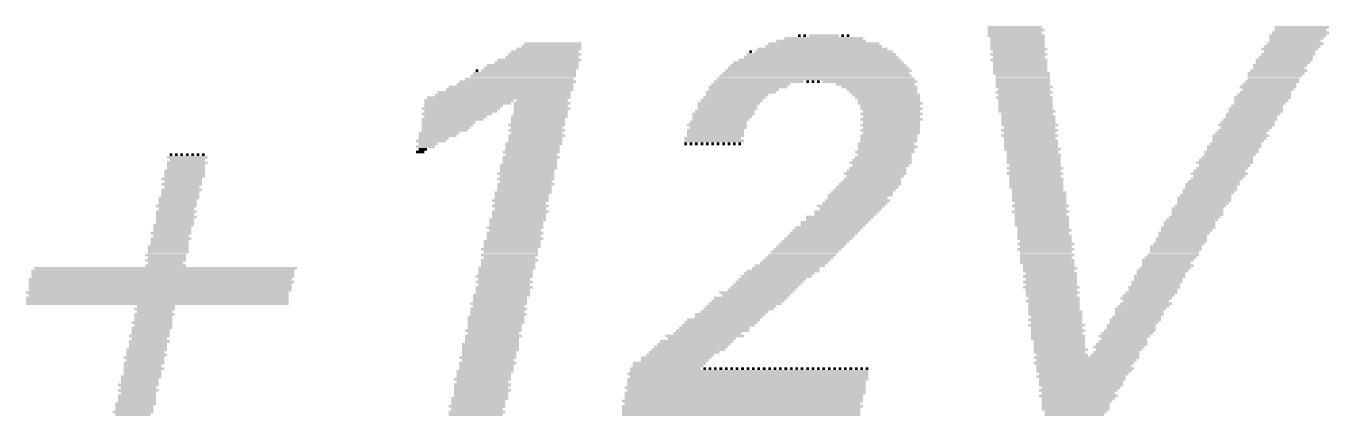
# Model space of a CAD drawing. Extents: x 3 to 114, y 9 to 132.
# Drawn here: x 15.44 to 22.77, y 75.55 to 77.74 of the extents above; entities that cross this region are included whole.
import ezdxf

# ---------------------------------------------------------------- set-up
doc = ezdxf.new("R2010")
doc.units = 0
doc.layers.add('254', color=53, linetype='CONTINUOUS')

# ---------------------------------------------------------------- blocks, each defined once
blk = doc.blocks.new('RECT')
blk.add_solid([(-0.5, -0.5), (0.5, -0.5), (-0.5, 0.5), (0.5, 0.5)])

msp = doc.modelspace()

# ---------------------------------------------------------------- block references
at = {"layer": '254', "yscale": 0.0152}
for p, xscale in [((21.0007, 77.7367), 0.3048), ((21.0083, 77.7215), 0.32), ((21.0007, 77.7062), 0.3048), ((22.6085, 77.7062), 0.32), ((22.6085, 77.7215), 0.2896), ((22.6162, 77.7367), 0.3048), ((18.3947, 77.63), 0.3353), ((18.4023, 77.6453), 0.32), ((19.9263, 77.63), 0.6553), ((19.9263, 77.6453), 0.6248), ((19.9111, 77.6605), 0.5029), ((19.9263, 77.6757), 0.442), ((19.7891, 77.691), 0.0152), ((19.8196, 77.691), 0.0152), ((19.9263, 77.691), 0.1676), ((20.033, 77.691), 0.0152), ((20.0635, 77.691), 0.0152), ((21.0083, 77.691), 0.32), ((21.016, 77.6757), 0.3048), ((21.016, 77.6605), 0.3048), ((21.016, 77.6453), 0.3048), ((21.016, 77.63), 0.3048), ((22.5628, 77.63), 0.32), ((22.5781, 77.6453), 0.32), ((22.5933, 77.691), 0.32), ((22.5857, 77.6757), 0.3048), ((22.5781, 77.6605), 0.2896), ((18.3261, 77.5538), 0.4724), ((18.3413, 77.5691), 0.4115), ((18.3566, 77.5843), 0.4115), ((18.3566, 77.5995), 0.381), ((18.3794, 77.6148), 0.3658), ((19.9034, 77.5538), 0.9144), ((19.9111, 77.5691), 0.8687), ((19.9111, 77.5843), 0.8382), ((19.5148, 77.5995), 0.0152), ((19.9263, 77.5995), 0.7772), ((19.9187, 77.6148), 0.7315), ((21.0236, 77.6148), 0.32), ((21.0236, 77.5843), 0.32), ((21.0236, 77.5538), 0.32), ((21.0236, 77.5995), 0.2896), ((21.0236, 77.5691), 0.2896), ((22.5171, 77.5538), 0.32), ((22.5247, 77.5691), 0.3048), ((22.5476, 77.6148), 0.32), ((22.54, 77.5843), 0.3048), ((22.5476, 77.5995), 0.2896), ((18.2423, 77.4776), 0.5791), ((17.9756, 77.4929), 0.0152), ((18.2651, 77.4929), 0.5334), ((18.2804, 77.5081), 0.5334), ((18.288, 77.5233), 0.5182), ((18.3109, 77.5386), 0.4724), ((19.8806, 77.4776), 1.0516), ((19.8958, 77.4929), 1.0516), ((19.8958, 77.5081), 1.0211), ((19.8958, 77.5233), 0.9906), ((19.8958, 77.5386), 0.9601), ((21.0312, 77.5386), 0.3048), ((21.0312, 77.5233), 0.3048), ((21.0312, 77.5081), 0.3048), ((21.0312, 77.4929), 0.3048), ((21.0388, 77.4776), 0.32), ((22.4714, 77.4776), 0.32), ((22.4866, 77.4929), 0.32), ((22.4942, 77.5233), 0.3048), ((22.4866, 77.5081), 0.2896), ((22.5095, 77.5386), 0.3048), ((18.1889, 77.4167), 0.6553), ((18.2042, 77.4319), 0.6553), ((18.2118, 77.4471), 0.6096), ((18.2347, 77.4624), 0.5944), ((19.5148, 77.4167), 0.442), ((19.5605, 77.4319), 0.5029), ((19.8806, 77.4471), 1.1125), ((19.8806, 77.4624), 1.082), ((19.8349, 77.4319), 0.0152), ((19.8653, 77.4319), 0.0152), ((19.8958, 77.4319), 0.0152), ((20.1854, 77.4319), 0.5334), ((20.2159, 77.4167), 0.442), ((21.0464, 77.4624), 0.3048), ((21.0464, 77.4471), 0.3048), ((21.0464, 77.4319), 0.3048), ((21.0464, 77.4167), 0.3048), ((22.4333, 77.4167), 0.3048), ((22.4485, 77.4319), 0.3048), ((22.4561, 77.4471), 0.2896), ((22.4638, 77.4624), 0.3048), ((18.0975, 77.3405), 0.8077), ((18.1204, 77.3557), 0.762), ((18.128, 77.3709), 0.7468), ((18.1585, 77.3862), 0.7163), ((18.1661, 77.4014), 0.701), ((19.4234, 77.3405), 0.3505), ((19.4615, 77.3709), 0.3962), ((19.4386, 77.3557), 0.3505), ((19.4996, 77.4014), 0.442), ((19.4767, 77.3862), 0.3962), ((20.2387, 77.4014), 0.4267), ((20.254, 77.3862), 0.3962), ((20.2616, 77.3709), 0.381), ((20.2768, 77.3557), 0.381), ((20.2844, 77.3405), 0.3658), ((21.0541, 77.4014), 0.32), ((21.0541, 77.3709), 0.32), ((21.0541, 77.3405), 0.32), ((21.0541, 77.3862), 0.2896), ((21.0541, 77.3557), 0.2896), ((22.3952, 77.3405), 0.32), ((22.4028, 77.3557), 0.3048), ((22.4104, 77.3709), 0.2896), ((22.4257, 77.4014), 0.32), ((22.4257, 77.3862), 0.2896), ((17.8841, 77.2795), 0.442), ((17.9222, 77.31), 0.4877), ((17.8994, 77.2947), 0.442), ((17.8841, 77.2643), 0.4115), ((17.9299, 77.3252), 0.5029), ((18.3413, 77.31), 0.32), ((18.3337, 77.2947), 0.3048), ((18.3413, 77.2795), 0.32), ((18.3337, 77.2643), 0.3048), ((18.3413, 77.3252), 0.2896), ((19.37, 77.2643), 0.3353), ((19.3929, 77.31), 0.3505), ((19.3853, 77.2947), 0.3353), ((19.3853, 77.2795), 0.3353), ((19.4081, 77.3252), 0.3505), ((20.2997, 77.31), 0.3658), ((20.2921, 77.3252), 0.3505), ((20.2997, 77.2947), 0.3353), ((20.3073, 77.2795), 0.3505), ((20.3073, 77.2643), 0.32), ((21.0617, 77.3252), 0.3048), ((21.0617, 77.31), 0.3048), ((21.0617, 77.2947), 0.3048), ((21.0617, 77.2795), 0.3048), ((21.0693, 77.2643), 0.32), ((22.3571, 77.2795), 0.3048), ((22.3571, 77.2643), 0.3048), ((22.3647, 77.2947), 0.2896), ((22.3799, 77.31), 0.2896), ((22.3876, 77.3252), 0.3048), ((17.8079, 77.1881), 0.2896), ((17.8613, 77.249), 0.3962), ((17.8384, 77.2185), 0.3505), ((17.8156, 77.2033), 0.3048), ((17.8537, 77.2338), 0.3505), ((18.3109, 77.1881), 0.32), ((18.3261, 77.2338), 0.32), ((18.3185, 77.2185), 0.3048), ((18.3185, 77.2033), 0.3048), ((18.3337, 77.249), 0.3048), ((19.3243, 77.1881), 0.3353), ((19.3319, 77.2033), 0.32), ((19.3624, 77.249), 0.3505), ((19.3548, 77.2338), 0.3353), ((19.3472, 77.2185), 0.32), ((20.3073, 77.249), 0.3505), ((20.3073, 77.2185), 0.3505), ((20.2997, 77.1881), 0.3353), ((20.3073, 77.2338), 0.32), ((20.3073, 77.2033), 0.32), ((21.0693, 77.249), 0.2896), ((21.0769, 77.2338), 0.3048), ((21.0769, 77.2185), 0.3048), ((21.0769, 77.2033), 0.3048), ((21.0845, 77.1881), 0.32), ((22.3037, 77.1881), 0.32), ((22.3114, 77.2033), 0.3048), ((22.3266, 77.2185), 0.3048), ((22.3418, 77.249), 0.3048), ((22.3342, 77.2338), 0.2896), ((17.7622, 77.1423), 0.2286), ((17.7546, 77.1271), 0.2134), ((17.7317, 77.1119), 0.1676), ((17.8003, 77.1728), 0.2743), ((17.7927, 77.1576), 0.2591), ((18.3032, 77.1119), 0.3048), ((18.3109, 77.1576), 0.32), ((18.3109, 77.1271), 0.32), ((18.3109, 77.1728), 0.2896), ((18.3109, 77.1423), 0.2896), ((19.3015, 77.1119), 0.32), ((19.3167, 77.1576), 0.32), ((19.3167, 77.1423), 0.32), ((19.3167, 77.1271), 0.32), ((19.3319, 77.1728), 0.32), ((20.2997, 77.1576), 0.3353), ((20.2921, 77.1271), 0.32), ((20.2921, 77.1119), 0.32), ((20.3073, 77.1728), 0.32), ((20.3073, 77.1423), 0.32), ((21.0845, 77.1576), 0.32), ((21.0845, 77.1271), 0.32), ((21.0845, 77.1728), 0.2896), ((21.0845, 77.1423), 0.2896), ((21.0845, 77.1119), 0.2896), ((22.2656, 77.1119), 0.3048), ((22.2733, 77.1271), 0.32), ((22.2733, 77.1423), 0.2896), ((22.2885, 77.1576), 0.2896), ((22.3037, 77.1728), 0.2896), ((17.7165, 77.0966), 0.1676), ((17.686, 77.0661), 0.1067), ((17.6555, 77.0357), 0.0457), ((17.7013, 77.0814), 0.1067), ((17.6708, 77.0509), 0.0457), ((18.2804, 77.0357), 0.32), ((18.2956, 77.0814), 0.32), ((18.288, 77.0661), 0.3048), ((18.288, 77.0509), 0.3048), ((18.3032, 77.0966), 0.3048), ((19.3091, 77.0966), 0.3353), ((19.1491, 77.0814), 0.0152), ((19.1795, 77.0814), 0.0152), ((19.21, 77.0814), 0.0152), ((19.2405, 77.0814), 0.0152), ((19.271, 77.0814), 0.0152), ((19.3015, 77.0814), 0.0152), ((19.3319, 77.0814), 0.0152), ((19.3624, 77.0814), 0.0152), ((19.3929, 77.0814), 0.0152), ((19.4234, 77.0814), 0.0152), ((19.4539, 77.0814), 0.0152), ((20.2692, 77.0357), 0.3353), ((20.2768, 77.0814), 0.32), ((20.2844, 77.0661), 0.3353), ((20.2768, 77.0509), 0.32), ((20.2921, 77.0966), 0.32), ((21.0922, 77.0966), 0.3048), ((21.0922, 77.0814), 0.3048), ((21.0922, 77.0661), 0.3048), ((21.0998, 77.0509), 0.32), ((21.0998, 77.0357), 0.2896), ((22.2199, 77.0357), 0.3048), ((22.2275, 77.0509), 0.2896), ((22.2352, 77.0661), 0.3048), ((22.2428, 77.0814), 0.2896), ((22.258, 77.0966), 0.2896), ((16.3449, 77.0052), 0.2286), ((16.3449, 76.9747), 0.2286), ((16.2535, 77.0204), 0.0152), ((16.3449, 76.9899), 0.1981), ((16.2839, 77.0204), 0.0152), ((16.3144, 77.0204), 0.0152), ((16.3449, 77.0204), 0.0152), ((16.3754, 77.0204), 0.0152), ((16.4059, 77.0204), 0.0152), ((16.4363, 77.0204), 0.0152), ((18.2804, 77.0052), 0.32), ((18.2728, 76.9899), 0.3048), ((18.2728, 76.9747), 0.3048), ((18.2804, 77.0204), 0.2896), ((20.2463, 76.9747), 0.3505), ((20.254, 76.9899), 0.3353), ((20.2616, 77.0052), 0.32), ((20.2692, 77.0204), 0.3048), ((21.1074, 77.0204), 0.3048), ((21.1074, 77.0052), 0.3048), ((21.1074, 76.9899), 0.3048), ((21.1074, 76.9747), 0.3048), ((22.1818, 76.9747), 0.32), ((22.1894, 76.9899), 0.3048), ((22.1971, 77.0052), 0.2896), ((22.2123, 77.0204), 0.2896), ((16.3297, 76.929), 0.2286), ((16.3297, 76.9137), 0.2286), ((16.3297, 76.8985), 0.2286), ((16.3373, 76.9595), 0.2134), ((16.3373, 76.9442), 0.2134), ((18.2499, 76.9137), 0.32), ((18.2651, 76.9595), 0.32), ((18.2651, 76.9442), 0.32), ((18.2575, 76.929), 0.3048), ((18.2575, 76.8985), 0.3048), ((20.2159, 76.9137), 0.3505), ((20.2235, 76.929), 0.3353), ((20.2159, 76.8985), 0.32), ((20.2311, 76.9442), 0.32), ((20.2463, 76.9595), 0.32), ((21.115, 76.9442), 0.32), ((21.115, 76.9137), 0.32), ((21.115, 76.9595), 0.2896), ((21.115, 76.929), 0.2896), ((21.115, 76.8985), 0.2896), ((22.1513, 76.9137), 0.32), ((22.1513, 76.929), 0.2896), ((22.1513, 76.8985), 0.2896), ((22.1666, 76.9442), 0.2896), ((22.1818, 76.9595), 0.2896), ((16.3144, 76.8833), 0.2286), ((16.3144, 76.8528), 0.2286), ((16.3144, 76.8223), 0.2286), ((16.322, 76.868), 0.2134), ((16.3144, 76.8375), 0.1981), ((18.2499, 76.8833), 0.32), ((18.2499, 76.8528), 0.32), ((18.2423, 76.8375), 0.3048), ((18.2423, 76.8223), 0.3048), ((18.2499, 76.868), 0.2896), ((20.1549, 76.8223), 0.3505), ((20.1701, 76.8375), 0.3505), ((20.1854, 76.8528), 0.3505), ((20.193, 76.868), 0.3353), ((20.2006, 76.8833), 0.32), ((21.1226, 76.8833), 0.3048), ((21.1226, 76.868), 0.3048), ((21.1226, 76.8528), 0.3048), ((21.1226, 76.8375), 0.3048), ((21.1303, 76.8223), 0.2896), ((22.098, 76.8223), 0.3048), ((22.1132, 76.8528), 0.3048), ((22.1056, 76.8375), 0.2896), ((22.1209, 76.868), 0.2896), ((22.1361, 76.8833), 0.2896), ((16.2992, 76.7766), 0.2286), ((16.2916, 76.7613), 0.2134), ((16.2916, 76.7461), 0.2134), ((16.3068, 76.8071), 0.2134), ((16.3068, 76.7918), 0.2134), ((18.2194, 76.7613), 0.32), ((18.227, 76.7918), 0.3048), ((18.227, 76.7766), 0.3048), ((18.2194, 76.7461), 0.2896), ((18.2347, 76.8071), 0.32), ((20.1016, 76.7461), 0.3658), ((20.1168, 76.7613), 0.3658), ((20.132, 76.7918), 0.3658), ((20.1168, 76.7766), 0.3353), ((20.1397, 76.8071), 0.3505), ((21.1379, 76.8071), 0.3048), ((21.1379, 76.7918), 0.3048), ((21.1379, 76.7766), 0.3048), ((21.1379, 76.7613), 0.3048), ((21.1455, 76.7461), 0.2896), ((22.0675, 76.7766), 0.3048), ((22.0675, 76.7613), 0.3048), ((22.0599, 76.7461), 0.2896), ((22.0751, 76.7918), 0.2896), ((22.0904, 76.8071), 0.2896), ((16.2839, 76.7309), 0.2286), ((16.2839, 76.7004), 0.2286), ((16.2763, 76.6851), 0.2134), ((16.2839, 76.6699), 0.2286), ((16.2839, 76.7156), 0.1981), ((18.2194, 76.7309), 0.32), ((18.2194, 76.7004), 0.32), ((18.2118, 76.6851), 0.3048), ((18.2118, 76.6699), 0.3048), ((18.2194, 76.7156), 0.2896), ((20.0177, 76.6699), 0.381), ((20.0558, 76.7004), 0.3658), ((20.0482, 76.6851), 0.3505), ((20.0787, 76.7309), 0.381), ((20.0787, 76.7156), 0.3505), ((21.1455, 76.7309), 0.32), ((21.1455, 76.7004), 0.32), ((21.1455, 76.7156), 0.2896), ((21.1455, 76.6851), 0.2896), ((21.1531, 76.6699), 0.3048), ((22.0142, 76.6699), 0.2896), ((22.0294, 76.7156), 0.2896), ((22.0294, 76.7004), 0.2896), ((22.0294, 76.6851), 0.2896), ((22.0447, 76.7309), 0.2896), ((16.2687, 76.6242), 0.2286), ((16.2611, 76.6089), 0.2134), ((16.2763, 76.6547), 0.2134), ((16.2763, 76.6394), 0.2134), ((18.1889, 76.6089), 0.32), ((18.2042, 76.6547), 0.32), ((18.1966, 76.6394), 0.3048), ((18.1966, 76.6242), 0.3048), ((19.9568, 76.6089), 0.381), ((19.9796, 76.6242), 0.3658), ((19.9873, 76.6394), 0.381), ((20.0101, 76.6547), 0.3658), ((21.1531, 76.6547), 0.3048), ((21.1531, 76.6394), 0.3048), ((21.1531, 76.6242), 0.3048), ((21.1607, 76.6089), 0.2896), ((21.9761, 76.6089), 0.3048), ((21.9837, 76.6394), 0.2896), ((21.9837, 76.6242), 0.2896), ((21.9989, 76.6547), 0.2896), ((16.2458, 76.5327), 0.2134), ((16.2535, 76.5785), 0.2286), ((16.2535, 76.548), 0.2286), ((16.2611, 76.5937), 0.2134), ((16.2535, 76.5632), 0.1981), ((18.1737, 76.5327), 0.32), ((18.1889, 76.5785), 0.32), ((18.1813, 76.5632), 0.3048), ((18.1889, 76.548), 0.32), ((18.1889, 76.5937), 0.2896), ((19.8806, 76.5327), 0.381), ((19.8958, 76.548), 0.381), ((19.9111, 76.5632), 0.381), ((19.9263, 76.5785), 0.381), ((19.9415, 76.5937), 0.381), ((21.1607, 76.5785), 0.2896), ((21.1684, 76.5937), 0.3048), ((21.1684, 76.5632), 0.3048), ((21.1684, 76.548), 0.3048), ((21.176, 76.5327), 0.2896), ((21.938, 76.548), 0.2896), ((21.938, 76.5327), 0.2896), ((21.9532, 76.5785), 0.2896), ((21.9456, 76.5632), 0.2743), ((21.9685, 76.5937), 0.2896), ((16.223, 76.4565), 0.2286), ((16.2382, 76.5023), 0.2286), ((16.2382, 76.487), 0.2286), ((16.2382, 76.4718), 0.2286), ((16.2458, 76.5175), 0.2134), ((18.1585, 76.487), 0.32), ((18.1585, 76.4565), 0.32), ((18.1737, 76.5175), 0.32), ((18.1737, 76.5023), 0.32), ((18.1661, 76.4718), 0.3048), ((19.8044, 76.4565), 0.381), ((19.8196, 76.4718), 0.381), ((19.8349, 76.487), 0.381), ((19.8501, 76.5023), 0.381), ((19.8653, 76.5175), 0.381), ((21.176, 76.5175), 0.32), ((21.176, 76.487), 0.32), ((21.176, 76.5023), 0.2896), ((21.176, 76.4718), 0.2896), ((21.1836, 76.4565), 0.3048), ((21.8923, 76.4565), 0.2896), ((21.9075, 76.5023), 0.2896), ((21.9075, 76.487), 0.2896), ((21.8999, 76.4718), 0.2743), ((21.9227, 76.5175), 0.2896), ((16.223, 76.3803), 1.4783), ((16.223, 76.4261), 0.2286), ((16.223, 76.3956), 0.2286), ((16.2306, 76.4413), 0.2134), ((16.223, 76.4108), 0.1981), ((18.1432, 76.3803), 0.32), ((18.1508, 76.4108), 0.3048), ((18.1508, 76.3956), 0.3048), ((18.1585, 76.4261), 0.32), ((18.1585, 76.4413), 0.2896), ((19.7129, 76.3803), 0.381), ((19.7358, 76.3956), 0.3962), ((19.7587, 76.4108), 0.381), ((19.7739, 76.4261), 0.381), ((19.7891, 76.4413), 0.381), ((21.176, 76.4413), 0.2896), ((21.1836, 76.4261), 0.3048), ((21.1836, 76.4108), 0.3048), ((21.1912, 76.3956), 0.2896), ((21.1988, 76.3803), 0.3048), ((21.8465, 76.3803), 0.2896), ((21.8618, 76.4261), 0.2896), ((21.8618, 76.3956), 0.2896), ((21.8542, 76.4108), 0.2743), ((21.877, 76.4413), 0.2896), ((16.1925, 76.3194), 1.4783), ((16.2001, 76.3041), 1.4935), ((16.2077, 76.3651), 1.4783), ((16.2077, 76.3499), 1.4783), ((16.2077, 76.3346), 1.4783), ((18.128, 76.3346), 0.32), ((18.128, 76.3041), 0.32), ((18.1356, 76.3651), 0.3048), ((18.1356, 76.3499), 0.3048), ((18.128, 76.3194), 0.2896), ((19.6215, 76.3041), 0.381), ((19.6367, 76.3194), 0.381), ((19.6596, 76.3346), 0.3962), ((19.6748, 76.3499), 0.3962), ((19.6977, 76.3651), 0.4115), ((21.1912, 76.3651), 0.2896), ((21.1988, 76.3346), 0.3048), ((21.1988, 76.3041), 0.3048), ((21.2065, 76.3499), 0.2896), ((21.2065, 76.3194), 0.2896), ((21.8008, 76.3041), 0.2896), ((21.8161, 76.3346), 0.2896), ((21.8084, 76.3194), 0.2743), ((21.8313, 76.3651), 0.2896), ((21.8237, 76.3499), 0.2743), ((16.1773, 76.2432), 1.4783), ((16.1925, 76.2889), 1.4783), ((16.1925, 76.2737), 1.4783), ((16.1925, 76.2584), 1.4783), ((18.128, 76.2737), 0.32), ((18.1204, 76.2584), 0.3048), ((18.1204, 76.2432), 0.3048), ((18.128, 76.2889), 0.2896), ((19.5453, 76.2432), 0.4115), ((19.5758, 76.2584), 0.381), ((19.591, 76.2737), 0.381), ((19.6063, 76.2889), 0.381), ((21.2065, 76.2737), 0.32), ((21.2065, 76.2889), 0.2896), ((21.2065, 76.2584), 0.2896), ((21.2141, 76.2432), 0.3048), ((21.7703, 76.2432), 0.2896), ((21.7856, 76.2737), 0.2896), ((21.778, 76.2584), 0.2743), ((21.7932, 76.2889), 0.2743), ((16.1773, 76.2127), 1.4783), ((16.1773, 76.1975), 1.4783), ((16.1773, 76.1822), 1.4783), ((16.1849, 76.2279), 1.463), ((16.1696, 76.167), 0.2134), ((18.0975, 76.1822), 0.32), ((18.1127, 76.2279), 0.32), ((18.1051, 76.2127), 0.3048), ((18.1051, 76.1975), 0.3048), ((18.0975, 76.167), 0.2896), ((19.4615, 76.167), 0.3962), ((19.4843, 76.1822), 0.4115), ((19.4996, 76.1975), 0.4115), ((19.5148, 76.2127), 0.4115), ((19.5453, 76.2279), 0.381), ((21.2065, 76.2279), 0.2896), ((21.2141, 76.1975), 0.3048), ((21.2217, 76.2127), 0.2896), ((21.2217, 76.1822), 0.2896), ((21.2217, 76.167), 0.2896), ((21.7246, 76.167), 0.2896), ((21.7399, 76.2127), 0.2896), ((21.7399, 76.1822), 0.2896), ((21.7551, 76.2279), 0.2896), ((21.7399, 76.1975), 0.2591), ((16.162, 76.1517), 0.2286), ((16.162, 76.1213), 0.2286), ((16.1544, 76.106), 0.2134), ((16.1544, 76.0908), 0.2134), ((16.162, 76.1365), 0.1981), ((18.0823, 76.106), 0.32), ((18.0823, 76.0908), 0.32), ((18.0975, 76.1517), 0.32), ((18.0899, 76.1365), 0.3048), ((18.0975, 76.1213), 0.32), ((19.3624, 76.0908), 0.4115), ((19.4005, 76.1213), 0.3962), ((19.3929, 76.106), 0.381), ((19.4234, 76.1365), 0.381), ((19.4462, 76.1517), 0.3962), ((21.2217, 76.1517), 0.2896), ((21.2293, 76.1365), 0.3048), ((21.2293, 76.1213), 0.3048), ((21.2293, 76.0908), 0.3048), ((21.2369, 76.106), 0.2896), ((21.6789, 76.0908), 0.2896), ((21.6865, 76.106), 0.2743), ((21.7094, 76.1517), 0.2896), ((21.7018, 76.1365), 0.2743), ((21.7018, 76.1213), 0.2743), ((16.1468, 76.0755), 0.2286), ((16.1468, 76.0451), 0.2286), ((16.1392, 76.0298), 0.2134), ((16.1392, 76.0146), 0.2134), ((16.1544, 76.0603), 0.2134), ((18.067, 76.0298), 0.32), ((18.0746, 76.0603), 0.3048), ((18.0746, 76.0451), 0.3048), ((18.067, 76.0146), 0.2896), ((18.0823, 76.0755), 0.32), ((19.271, 76.0146), 0.381), ((19.3015, 76.0298), 0.4115), ((19.3091, 76.0451), 0.3962), ((19.3319, 76.0603), 0.4115), ((19.3472, 76.0755), 0.4115), ((21.2369, 76.0603), 0.32), ((21.2369, 76.0755), 0.2896), ((21.2369, 76.0451), 0.2896), ((21.2369, 76.0146), 0.2896), ((21.2446, 76.0298), 0.3048), ((21.6332, 76.0146), 0.2896), ((21.6484, 76.0298), 0.2896), ((21.656, 76.0603), 0.2743), ((21.656, 76.0451), 0.2743), ((21.6713, 76.0755), 0.2743), ((16.1315, 75.9993), 0.2286), ((16.1315, 75.9689), 0.2286), ((16.1239, 75.9536), 0.2134), ((16.1239, 75.9384), 0.2134), ((16.1315, 75.9841), 0.1981), ((18.0518, 75.9536), 0.32), ((18.0518, 75.9384), 0.32), ((18.067, 75.9993), 0.32), ((18.0594, 75.9841), 0.3048), ((18.0594, 75.9689), 0.3048), ((19.1795, 75.9384), 0.4115), ((19.1948, 75.9536), 0.4115), ((19.21, 75.9689), 0.4115), ((19.2557, 75.9993), 0.442), ((19.2405, 75.9841), 0.381), ((21.2446, 75.9993), 0.3048), ((21.2446, 75.9841), 0.3048), ((21.2522, 75.9689), 0.2896), ((21.2522, 75.9536), 0.2896), ((21.2522, 75.9384), 0.2896), ((21.5875, 75.9384), 0.2896), ((21.6027, 75.9536), 0.2896), ((21.6179, 75.9993), 0.2896), ((21.6103, 75.9689), 0.2743), ((21.6179, 75.9841), 0.2591), ((16.1011, 75.8774), 0.2286), ((16.1163, 75.9231), 0.2286), ((16.1087, 75.9079), 0.2134), ((16.1163, 75.8927), 0.2286), ((18.0365, 75.8774), 0.32), ((18.0518, 75.9231), 0.32), ((18.0442, 75.9079), 0.3048), ((18.0442, 75.8927), 0.3048), ((19.0957, 75.8774), 0.3962), ((19.1186, 75.8927), 0.381), ((19.1414, 75.9079), 0.3962), ((19.1643, 75.9231), 0.4115), ((21.2598, 75.9231), 0.3048), ((21.2522, 75.9079), 0.2896), ((21.4046, 75.8774), 0.5944), ((21.2674, 75.8927), 0.2896), ((21.5646, 75.8927), 0.2743), ((21.5722, 75.9079), 0.2591), ((21.5875, 75.9231), 0.2591), ((16.0934, 75.8317), 0.2134), ((16.0934, 75.8012), 0.2134), ((16.1011, 75.8469), 0.2286), ((16.1011, 75.8165), 0.2286), ((16.1087, 75.8622), 0.2134), ((18.0213, 75.8012), 0.32), ((18.0365, 75.8469), 0.32), ((18.0289, 75.8317), 0.3048), ((18.0289, 75.8165), 0.3048), ((18.0365, 75.8622), 0.2896), ((19.0348, 75.8165), 0.3962), ((19.5072, 75.8012), 1.3411), ((19.0576, 75.8469), 0.4115), ((19.05, 75.8317), 0.3962), ((19.0881, 75.8622), 0.381), ((19.2557, 75.8165), 0.0152), ((19.2862, 75.8165), 0.0152), ((19.3167, 75.8165), 0.0152), ((19.3472, 75.8165), 0.0152), ((19.3777, 75.8165), 0.0152), ((19.4081, 75.8165), 0.0152), ((19.4386, 75.8165), 0.0152), ((19.4691, 75.8165), 0.0152), ((19.4996, 75.8165), 0.0152), ((19.5301, 75.8165), 0.0152), ((19.5605, 75.8165), 0.0152), ((19.591, 75.8165), 0.0152), ((19.6215, 75.8165), 0.0152), ((19.652, 75.8165), 0.0152), ((19.6825, 75.8165), 0.0152), ((19.7129, 75.8165), 0.0152), ((19.7434, 75.8165), 0.0152), ((19.7739, 75.8165), 0.0152), ((19.8044, 75.8165), 0.0152), ((19.8349, 75.8165), 0.0152), ((19.8653, 75.8165), 0.0152), ((19.8958, 75.8165), 0.0152), ((19.9263, 75.8165), 0.0152), ((19.9568, 75.8165), 0.0152), ((19.9873, 75.8165), 0.0152), ((20.0177, 75.8165), 0.0152), ((20.0482, 75.8165), 0.0152), ((20.0787, 75.8165), 0.0152), ((20.1092, 75.8165), 0.0152), ((20.1397, 75.8165), 0.0152), ((20.1701, 75.8165), 0.0152), ((21.3893, 75.8469), 0.5639), ((21.3893, 75.8317), 0.5334), ((21.3893, 75.8012), 0.5334), ((21.4046, 75.8622), 0.5639), ((21.397, 75.8165), 0.5486), ((16.0706, 75.725), 0.2286), ((16.0858, 75.7707), 0.2286), ((16.0782, 75.7555), 0.2134), ((16.0782, 75.7403), 0.2134), ((16.0934, 75.786), 0.2134), ((18.0061, 75.7555), 0.32), ((18.0061, 75.725), 0.32), ((18.0137, 75.786), 0.3048), ((18.0137, 75.7707), 0.3048), ((18.0061, 75.7403), 0.2896), ((19.4996, 75.786), 1.3564), ((19.4996, 75.7555), 1.3564), ((19.492, 75.7403), 1.3411), ((19.492, 75.725), 1.3411), ((19.5072, 75.7707), 1.3411), ((21.3741, 75.7707), 0.5029), ((21.3893, 75.786), 0.5029), ((21.3817, 75.7555), 0.4877), ((21.3741, 75.7403), 0.4724), ((21.3741, 75.725), 0.4724), ((16.0706, 75.6945), 0.2286), ((16.063, 75.6641), 0.2134), ((16.063, 75.6488), 0.2134), ((16.0706, 75.7098), 0.1981), ((16.0706, 75.6793), 0.1981), ((17.9908, 75.6488), 0.32), ((17.9984, 75.7098), 0.3048), ((17.9984, 75.6793), 0.3048), ((17.9984, 75.6641), 0.3048), ((18.0061, 75.6945), 0.32), ((19.4843, 75.7098), 1.3564), ((19.4843, 75.6793), 1.3564), ((19.4767, 75.6641), 1.3411), ((19.4767, 75.6488), 1.3411), ((19.492, 75.6945), 1.3411), ((21.3589, 75.6945), 0.442), ((21.3589, 75.6641), 0.442), ((21.3741, 75.7098), 0.442), ((21.3589, 75.6793), 0.4115), ((21.3589, 75.6488), 0.4115), ((16.0401, 75.5726), 0.2286), ((16.0553, 75.6183), 0.2286), ((16.0477, 75.6031), 0.2134), ((16.0477, 75.5879), 0.2134), ((16.063, 75.6336), 0.2134), ((17.9756, 75.6031), 0.32), ((17.9756, 75.5726), 0.32), ((17.9832, 75.6336), 0.3048), ((17.9832, 75.6183), 0.3048), ((17.9756, 75.5879), 0.2896), ((19.4691, 75.6336), 1.3564), ((19.4691, 75.6031), 1.3564), ((19.4615, 75.5879), 1.3411), ((19.4615, 75.5726), 1.3411), ((19.4691, 75.6183), 1.3259), ((21.3512, 75.6336), 0.3962), ((21.3436, 75.6183), 0.381), ((21.3436, 75.6031), 0.381), ((21.3436, 75.5879), 0.381), ((21.3436, 75.5726), 0.3505), ((16.0401, 75.5574), 0.1981), ((17.968, 75.5574), 0.3048), ((19.4615, 75.5574), 1.3411), ((21.336, 75.5574), 0.3353)]:
    msp.add_blockref('RECT', p, dxfattribs=dict(at, xscale=xscale))

doc.saveas('drawing.dxf')
